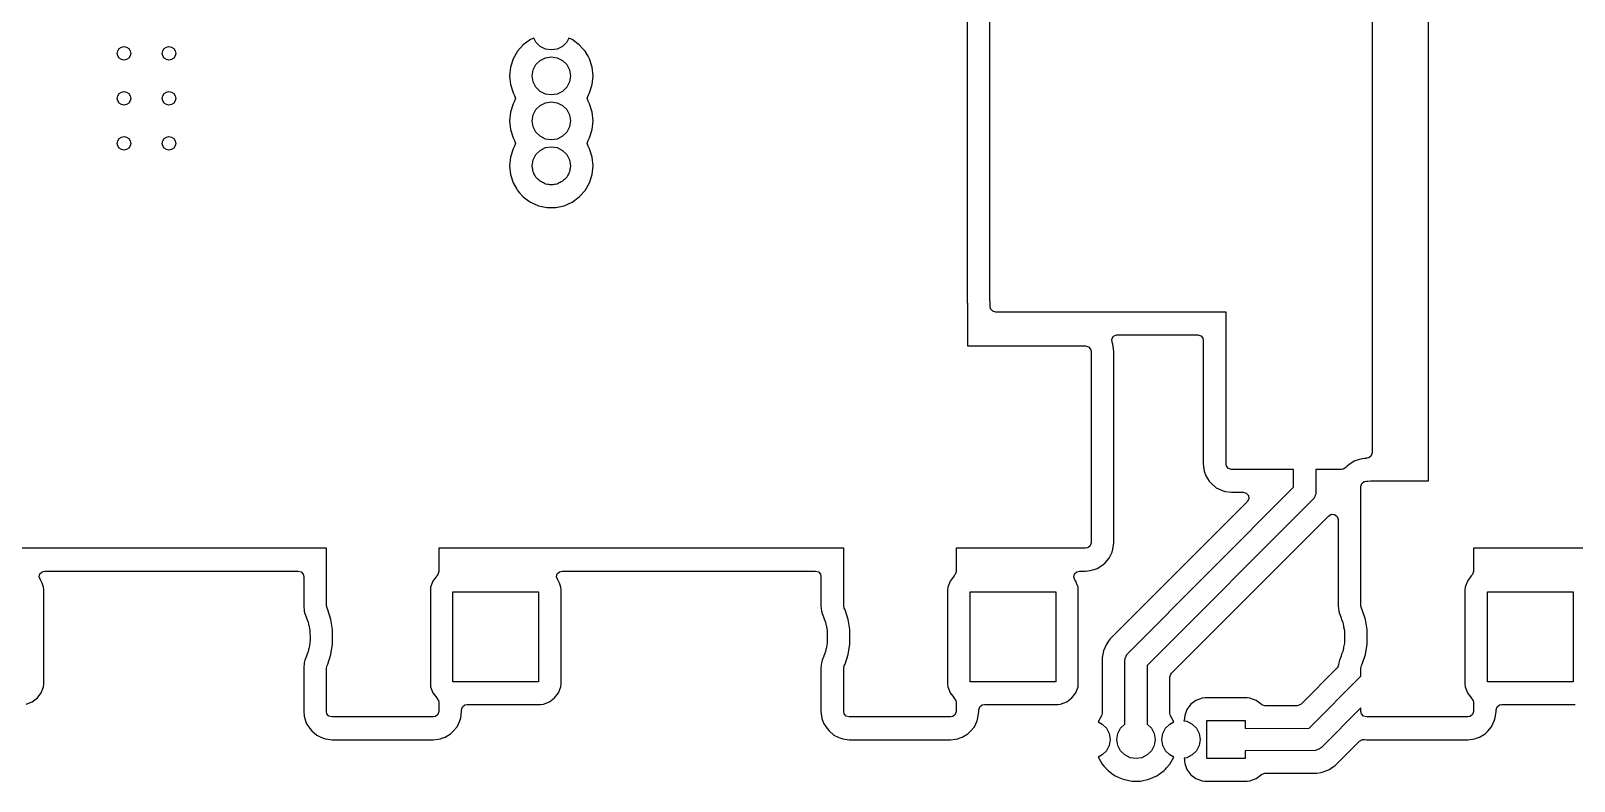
# Model space of a CAD drawing. Extents: x 195 to 321, y -209 to -140.
# Drawn here: x 243.43 to 277.74, y -190.18 to -173.5 of the extents above; entities that cross this region are included whole.
import ezdxf

# ---------------------------------------------------------------- set-up
doc = ezdxf.new("R2010")
doc.units = 0
doc.layers.add('BLACK', color=7, linetype='CONTINUOUS')

msp = doc.modelspace()

# ---------------------------------------------------------------- linework, layer by layer
at = {"layer": 'BLACK', "linetype": 'CONTINUOUS'}
for p, q in [((274.5, -176.5), (274.5, -164.374)), ((273.25, -164.874), (273.25, -182.876526)), ((264.249, -169.452135), (264.249, -179.54787)), ((264.7495, -179.5), (264.7495, -169.5)), ((254.247129, -173.953009), (254.149857, -174.121488)), ((254.377302, -173.808435), (254.247129, -173.953009)), ((254.377305, -173.808433), (254.377302, -173.808435)), ((254.534702, -173.694076), (254.377305, -173.808433)), ((254.610561, -173.660301), (254.534702, -173.694076)), ((254.656168, -173.749809), (254.610561, -173.660301)), ((254.750191, -173.843832), (254.656168, -173.749809)), ((254.868668, -173.904199), (254.750191, -173.843832)), ((255, -173.925), (254.868668, -173.904199)), ((255.131332, -173.904199), (255, -173.925)), ((255.249809, -173.843832), (255.131332, -173.904199)), ((255.343832, -173.749809), (255.249809, -173.843832)), ((255.389437, -173.660302), (255.343832, -173.749809)), ((255.465299, -173.694078), (255.389437, -173.660302)), ((255.622692, -173.808431), (255.465299, -173.694078)), ((255.622693, -173.808432), (255.622692, -173.808431)), ((255.622694, -173.808433), (255.622693, -173.808432)), ((255.622697, -173.808435), (255.622694, -173.808433)), ((255.701882, -173.896381), (255.622697, -173.808435)), ((255.75287, -173.953008), (255.701882, -173.896381)), ((255.816202, -174.062703), (255.75287, -173.953008)), ((254.149856, -174.121489), (254.089738, -174.306516)), ((254.149857, -174.121488), (254.149856, -174.121489)), ((254.595801, -174.368668), (254.656168, -174.250191)), ((254.656168, -174.250191), (254.750191, -174.156168)), ((254.750191, -174.156168), (254.868668, -174.095801)), ((254.868668, -174.095801), (255, -174.075)), ((255, -174.075), (255.131332, -174.095801)), ((255.131332, -174.095801), (255.249809, -174.156168)), ((255.249809, -174.156168), (255.343832, -174.250191)), ((255.343832, -174.250191), (255.404199, -174.368668)), ((255.850142, -174.121488), (255.816202, -174.062703)), ((255.850143, -174.121489), (255.850142, -174.121488)), ((255.850143, -174.121491), (255.850143, -174.121489)), ((255.850144, -174.121492), (255.850143, -174.121491)), ((255.910262, -174.306518), (255.850144, -174.121492)), ((254.089738, -174.306516), (254.069402, -174.5)), ((254.069402, -174.5), (254.089738, -174.693483)), ((254.575, -174.5), (254.595801, -174.368668)), ((254.595801, -174.631332), (254.575, -174.5)), ((254.656168, -174.749809), (254.595801, -174.631332)), ((255.404199, -174.631332), (255.343832, -174.749809)), ((255.404199, -174.368668), (255.425, -174.5)), ((255.425, -174.5), (255.404199, -174.631332)), ((255.930598, -174.5), (255.910262, -174.306518)), ((255.910262, -174.693482), (255.930598, -174.5)), ((254.089738, -174.693483), (254.149856, -174.87851)), ((254.149856, -174.87851), (254.149857, -174.878511)), ((254.149857, -174.878511), (254.184203, -174.938)), ((254.184203, -174.938), (254.200676, -175.0059)), ((254.750191, -174.843832), (254.656168, -174.749809)), ((254.868668, -174.904199), (254.750191, -174.843832)), ((255, -174.925), (254.868668, -174.904199)), ((255.131332, -174.904199), (255, -174.925)), ((255.249809, -174.843832), (255.131332, -174.904199)), ((255.343832, -174.749809), (255.249809, -174.843832)), ((255.799322, -174.994101), (255.815796, -174.938)), ((255.815796, -174.938), (255.850144, -174.878508)), ((255.850144, -174.878508), (255.910262, -174.693482)), ((254.089738, -175.306516), (254.069402, -175.5)), ((254.149856, -175.121489), (254.089738, -175.306516)), ((254.149857, -175.121488), (254.149856, -175.121489)), ((254.184203, -175.062), (254.149857, -175.121488)), ((254.200676, -175.0059), (254.184203, -175.062)), ((254.595801, -175.368668), (254.656168, -175.250191)), ((254.656168, -175.250191), (254.750191, -175.156168)), ((254.750191, -175.156168), (254.868668, -175.095801)), ((254.868668, -175.095801), (255, -175.075)), ((255, -175.075), (255.131332, -175.095801)), ((255.131332, -175.095801), (255.249809, -175.156168)), ((255.249809, -175.156168), (255.343832, -175.250191)), ((255.343832, -175.250191), (255.404199, -175.368668)), ((255.815795, -175.061999), (255.799322, -174.994101)), ((255.850144, -175.121492), (255.815795, -175.061999)), ((255.910262, -175.306518), (255.850144, -175.121492)), ((255.930598, -175.5), (255.910262, -175.306518)), ((254.069402, -175.5), (254.089738, -175.693483)), ((254.575, -175.5), (254.595801, -175.368668)), ((254.595801, -175.631332), (254.575, -175.5)), ((254.656168, -175.749809), (254.595801, -175.631332)), ((255.404199, -175.631332), (255.343832, -175.749809)), ((255.404199, -175.368668), (255.425, -175.5)), ((255.425, -175.5), (255.404199, -175.631332)), ((255.910262, -175.693482), (255.930598, -175.5)), ((254.089738, -175.693483), (254.149856, -175.87851)), ((254.149856, -175.87851), (254.149857, -175.878511)), ((254.149857, -175.878511), (254.184203, -175.938)), ((254.184203, -175.938), (254.200676, -176.0059)), ((254.200676, -176.0059), (254.184203, -176.062)), ((254.750191, -175.843832), (254.656168, -175.749809)), ((254.868668, -175.904199), (254.750191, -175.843832)), ((255, -175.925), (254.868668, -175.904199)), ((255.131332, -175.904199), (255, -175.925)), ((255.249809, -175.843832), (255.131332, -175.904199)), ((255.343832, -175.749809), (255.249809, -175.843832)), ((255.799322, -175.994101), (255.815796, -175.938)), ((255.815795, -176.061999), (255.799322, -175.994101)), ((255.815796, -175.938), (255.850144, -175.878508)), ((255.850144, -175.878508), (255.910262, -175.693482)), ((254.089738, -176.306516), (254.069402, -176.5)), ((254.149856, -176.121489), (254.089738, -176.306516)), ((254.149857, -176.121488), (254.149856, -176.121489)), ((254.184203, -176.062), (254.149857, -176.121488)), ((254.595801, -176.368668), (254.656168, -176.250191)), ((254.656168, -176.250191), (254.750191, -176.156168)), ((254.750191, -176.156168), (254.868668, -176.095801)), ((254.868668, -176.095801), (255, -176.075)), ((255, -176.075), (255.131332, -176.095801)), ((255.131332, -176.095801), (255.249809, -176.156168)), ((255.249809, -176.156168), (255.343832, -176.250191)), ((255.343832, -176.250191), (255.404199, -176.368668)), ((255.850144, -176.121492), (255.815795, -176.061999)), ((255.910262, -176.306518), (255.850144, -176.121492)), ((255.930598, -176.5), (255.910262, -176.306518)), ((254.069402, -176.5), (254.089738, -176.693483)), ((254.089738, -176.693483), (254.149856, -176.87851)), ((254.575, -176.5), (254.595801, -176.368668)), ((254.582984, -176.550414), (254.575, -176.5)), ((254.585553, -176.574847), (254.582984, -176.550414)), ((254.59066, -176.598877), (254.585553, -176.574847)), ((254.595801, -176.631332), (254.59066, -176.598877)), ((254.610717, -176.660606), (254.595801, -176.631332)), ((254.620715, -176.683061), (254.610717, -176.660606)), ((254.633, -176.70434), (254.620715, -176.683061)), ((255.379283, -176.683061), (255.367014, -176.704311)), ((255.389263, -176.660644), (255.379283, -176.683061)), ((255.404199, -176.631332), (255.389263, -176.660644)), ((255.404199, -176.368668), (255.425, -176.5)), ((255.409346, -176.598829), (255.404199, -176.631332)), ((255.414446, -176.574842), (255.409346, -176.598829)), ((255.41701, -176.550444), (255.414446, -176.574842)), ((255.425, -176.5), (255.41701, -176.550444)), ((255.850144, -176.878508), (255.910262, -176.693482)), ((255.910262, -176.693482), (255.930598, -176.5)), ((274.5, -183.5), (274.5, -176.5)), ((254.149856, -176.87851), (254.149857, -176.878511)), ((254.149857, -176.878511), (254.230159, -177.017597)), ((254.230159, -177.017597), (254.24713, -177.046992)), ((254.656168, -176.749809), (254.633, -176.70434)), ((254.692257, -176.785898), (254.656168, -176.749809)), ((254.708699, -176.804159), (254.692257, -176.785898)), ((254.726961, -176.820602), (254.708699, -176.804159)), ((254.750191, -176.843832), (254.726961, -176.820602)), ((254.779474, -176.858752), (254.750191, -176.843832)), ((254.800748, -176.871035), (254.779474, -176.858752)), ((254.82319, -176.881027), (254.800748, -176.871035)), ((254.868668, -176.904199), (254.82319, -176.881027)), ((254.919104, -176.912187), (254.868668, -176.904199)), ((254.931292, -176.914778), (254.919104, -176.912187)), ((254.94311, -176.91729), (254.931292, -176.914778)), ((254.967524, -176.919856), (254.94311, -176.91729)), ((255, -176.925), (254.967524, -176.919856)), ((255.032477, -176.919855), (255, -176.925)), ((255.056887, -176.91729), (255.032477, -176.919855)), ((255.080871, -176.912191), (255.056887, -176.91729)), ((255.131332, -176.904199), (255.080871, -176.912191)), ((255.176836, -176.881013), (255.131332, -176.904199)), ((255.199247, -176.871036), (255.176836, -176.881013)), ((255.220502, -176.858764), (255.199247, -176.871036)), ((255.249809, -176.843832), (255.220502, -176.858764)), ((255.273066, -176.820574), (255.249809, -176.843832)), ((255.291306, -176.804151), (255.273066, -176.820574)), ((255.307723, -176.785917), (255.291306, -176.804151)), ((255.343832, -176.749809), (255.307723, -176.785917)), ((255.367014, -176.704311), (255.343832, -176.749809)), ((255.75287, -177.046992), (255.850144, -176.878508)), ((254.24713, -177.046992), (254.292476, -177.097354)), ((254.292476, -177.097354), (254.377302, -177.191564)), ((254.377302, -177.191564), (254.377305, -177.191566)), ((254.377305, -177.191566), (254.377308, -177.191569)), ((254.377308, -177.191569), (254.495352, -177.277333)), ((254.495352, -177.277333), (254.534702, -177.305923)), ((254.534702, -177.305923), (254.602926, -177.336297)), ((254.602926, -177.336297), (254.712429, -177.385051)), ((254.712429, -177.385051), (254.902726, -177.4255)), ((255.097274, -177.4255), (255.287571, -177.385051)), ((255.287571, -177.385051), (255.465299, -177.305922)), ((255.465299, -177.305922), (255.622692, -177.191569)), ((255.622692, -177.191569), (255.75287, -177.046992)), ((254.902726, -177.4255), (255.097274, -177.4255)), ((264.249, -179.54787), (264.249002, -179.54789)), ((264.249002, -179.54789), (264.249289, -179.550559)), ((264.249289, -179.550559), (264.25, -179.563814)), ((264.25, -179.563814), (264.25, -180.5)), ((264.7545, -179.5), (264.7495, -179.5)), ((264.7545, -179.528306), (264.7545, -179.5)), ((264.754678, -179.534948), (264.7545, -179.528306)), ((264.754775, -179.536756), (264.754678, -179.534948)), ((264.7555, -179.563796), (264.754775, -179.536756)), ((264.7555, -179.626), (264.7555, -179.563796)), ((264.766706, -179.677511), (264.7555, -179.626)), ((264.812461, -179.730315), (264.766706, -179.677511)), ((264.8795, -179.75), (264.812461, -179.730315)), ((270, -179.75), (264.8795, -179.75)), ((270, -183.126), (270, -179.75)), ((267.464813, -180.348834), (267.500465, -180.288745)), ((267.467305, -180.418658), (267.464813, -180.348834)), ((267.482741, -180.465033), (267.467305, -180.418658)), ((267.493947, -180.516544), (267.482741, -180.465033)), ((267.500465, -180.288745), (267.562945, -180.25747)), ((267.562945, -180.25747), (267.584961, -180.2555)), ((267.584961, -180.2555), (269.3705, -180.2555)), ((269.3705, -180.2555), (269.437539, -180.275185)), ((269.437539, -180.275185), (269.483294, -180.327989)), ((269.483294, -180.327989), (269.4945, -180.3795)), ((269.4945, -180.3795), (269.4945, -183.126)), ((264.25, -180.5), (266.876, -180.5)), ((266.876, -180.5), (266.943039, -180.519685)), ((266.943039, -180.519685), (266.988794, -180.572489)), ((266.988794, -180.572489), (267, -180.624)), ((267, -180.624), (267, -184.876)), ((267.5055, -180.624), (267.493947, -180.516544)), ((267.5055, -184.876), (267.5055, -180.624)), ((269.4945, -183.126), (269.494501, -183.126009)), ((269.494501, -183.126009), (269.506052, -183.23345)), ((270.011206, -183.177511), (270, -183.126)), ((270.056961, -183.230315), (270.011206, -183.177511)), ((272.666232, -183.207204), (272.607453, -183.244978)), ((272.688658, -183.181322), (272.666232, -183.207204)), ((272.741451, -183.135578), (272.688658, -183.181322)), ((272.741462, -183.13557), (272.741451, -183.135578)), ((272.862497, -183.057784), (272.741462, -183.13557)), ((272.862498, -183.057784), (272.862497, -183.057784)), ((272.965023, -183.02366), (272.862498, -183.057784)), ((273.016537, -183.012453), (272.965023, -183.02366)), ((273.016544, -183.012452), (273.016537, -183.012453)), ((273.07748, -183.0059), (273.016544, -183.012452)), ((273.1084, -183.0059), (273.07748, -183.0059)), ((273.123991, -183.000899), (273.1084, -183.002575)), ((273.1084, -183.002575), (273.1084, -183.0059)), ((273.127324, -183.000721), (273.123991, -183.000899)), ((273.135807, -183.000186), (273.127319, -183.000642)), ((273.127319, -183.000642), (273.127324, -183.000721)), ((273.138179, -182.999931), (273.135807, -183.000186)), ((273.139279, -182.999813), (273.138179, -182.999931)), ((273.177511, -182.98932), (273.139279, -182.999813)), ((273.230315, -182.943565), (273.177511, -182.98932)), ((273.25, -182.876526), (273.230315, -182.943565)), ((269.506052, -183.23345), (269.506054, -183.233462)), ((269.506054, -183.233462), (269.51726, -183.284972)), ((269.51726, -183.284972), (269.551383, -183.387497)), ((269.551383, -183.387497), (269.551386, -183.387503)), ((269.551386, -183.387503), (269.629171, -183.508537)), ((269.629171, -183.508537), (269.629179, -183.508548)), ((269.629179, -183.508548), (269.674923, -183.56134)), ((269.674923, -183.56134), (269.674926, -183.561343)), ((269.674926, -183.561343), (269.67493, -183.561347)), ((269.67493, -183.561347), (269.783664, -183.655567)), ((270.124, -183.25), (270.056961, -183.230315)), ((271.50387, -183.25), (270.124, -183.25)), ((271.5, -183.5), (271.504171, -183.457643)), ((271.502319, -183.644253), (271.5, -183.5)), ((271.504171, -183.457643), (271.50387, -183.25)), ((271.9995, -183.4995), (271.996467, -183.53029)), ((271.996467, -183.53029), (272, -183.75)), ((272.57252, -183.25), (271.999137, -183.25)), ((271.999137, -183.25), (271.9995, -183.4995)), ((272.607453, -183.244978), (272.57252, -183.25)), ((273.019685, -183.56336), (273.072489, -183.517605)), ((273.072489, -183.517605), (273.123999, -183.506399)), ((273.123999, -183.506399), (273.156272, -183.506399)), ((273.156272, -183.506399), (273.209195, -183.500709)), ((273.209195, -183.500709), (273.222447, -183.5)), ((273.222447, -183.5), (274.5, -183.5)), ((267.792689, -187.36055), (271.502319, -183.644253)), ((271.957868, -183.888892), (268.245614, -187.607816)), ((269.783664, -183.655567), (269.783667, -183.655568)), ((269.783667, -183.655568), (269.783668, -183.655569)), ((269.783668, -183.655569), (269.882046, -183.700498)), ((269.882046, -183.700498), (269.914541, -183.715338)), ((269.914541, -183.715338), (269.98158, -183.735023)), ((269.98158, -183.735023), (269.981584, -183.735024)), ((269.981584, -183.735024), (270.124, -183.7555)), ((270.124, -183.7555), (270.38377, -183.7555)), ((270.38377, -183.7555), (270.450809, -183.775185)), ((270.450809, -183.775185), (270.496564, -183.827989)), ((270.506508, -183.897147), (270.477483, -183.960703)), ((270.496564, -183.827989), (270.506508, -183.897147)), ((271.984303, -183.82507), (271.957868, -183.888892)), ((271.995196, -183.798773), (271.984303, -183.82507)), ((272, -183.75), (271.995196, -183.798773)), ((273, -183.630399), (273.019685, -183.56336)), ((273, -186.276489), (273, -183.630399)), ((270.471451, -183.967181), (267.417047, -187.021584)), ((270.477483, -183.960703), (270.471451, -183.967181)), ((272.282819, -184.278549), (272.344142, -184.245064)), ((272.344142, -184.245064), (272.413834, -184.250048)), ((268.786819, -187.774549), (272.282819, -184.278549)), ((272.413834, -184.250048), (272.469767, -184.29192)), ((272.469767, -184.29192), (272.494184, -184.357384)), ((272.494184, -184.357384), (272.4945, -184.36623)), ((272.4945, -184.36623), (272.4945, -186.276495)), ((267, -184.876), (266.980315, -184.943039)), ((267.485024, -185.018416), (267.5055, -184.876)), ((250, -185), (241, -185)), ((250, -186.276489), (250, -185)), ((261.5, -185), (252.5, -185)), ((252.5, -185), (252.5, -185.515352)), ((261.5, -186.276489), (261.5, -185)), ((266.876, -185), (264, -185)), ((264, -185), (264, -185.515352)), ((266.927511, -184.988794), (266.876, -185)), ((266.980315, -184.943039), (266.927511, -184.988794)), ((267.311347, -185.32507), (267.405567, -185.216336)), ((267.405567, -185.216336), (267.465338, -185.085459)), ((267.465338, -185.085459), (267.485023, -185.01842)), ((267.485023, -185.01842), (267.485024, -185.018416)), ((284.5, -185), (275.5, -185)), ((275.5, -185), (275.5, -185.515352)), ((243.617269, -185.638346), (243.632121, -185.570073)), ((243.632121, -185.570073), (243.681526, -185.520668)), ((243.681526, -185.520668), (243.740953, -185.5055)), ((243.740953, -185.5055), (249.3705, -185.5055)), ((249.3705, -185.5055), (249.437539, -185.525185)), ((249.437539, -185.525185), (249.483294, -185.577989)), ((249.483294, -185.577989), (249.4945, -185.6295)), ((252.453201, -185.612457), (252.366956, -185.727664)), ((252.459478, -185.60618), (252.453201, -185.612457)), ((252.480315, -185.582391), (252.4588, -185.605502)), ((252.4588, -185.605502), (252.459478, -185.60618)), ((252.5, -185.515352), (252.480315, -185.582391)), ((255.117269, -185.638346), (255.132121, -185.570073)), ((255.132121, -185.570073), (255.181526, -185.520668)), ((255.181526, -185.520668), (255.240953, -185.5055)), ((255.240953, -185.5055), (260.8705, -185.5055)), ((260.8705, -185.5055), (260.937539, -185.525185)), ((260.937539, -185.525185), (260.983294, -185.577989)), ((260.983294, -185.577989), (260.9945, -185.6295)), ((263.953201, -185.612457), (263.866956, -185.727664)), ((263.959478, -185.60618), (263.953201, -185.612457)), ((263.980315, -185.582391), (263.9588, -185.605502)), ((263.9588, -185.605502), (263.959478, -185.60618)), ((264, -185.515352), (263.980315, -185.582391)), ((266.617269, -185.638346), (266.632121, -185.570073)), ((266.632121, -185.570073), (266.681526, -185.520668)), ((266.681526, -185.520668), (266.740953, -185.5055)), ((266.740953, -185.5055), (266.87599, -185.5055)), ((266.87599, -185.5055), (266.876, -185.5055)), ((266.876, -185.5055), (266.983456, -185.493947)), ((266.983456, -185.493947), (267.034967, -185.482741)), ((267.034967, -185.482741), (267.069197, -185.471347)), ((267.069197, -185.471347), (267.137497, -185.448616)), ((267.137497, -185.448616), (267.137501, -185.448613)), ((267.137501, -185.448613), (267.137504, -185.448613)), ((267.137504, -185.448613), (267.258543, -185.370825)), ((267.258543, -185.370825), (267.311347, -185.32507)), ((275.453201, -185.612457), (275.366956, -185.727664)), ((275.459478, -185.60618), (275.453201, -185.612457)), ((275.480315, -185.582391), (275.4588, -185.605502)), ((275.4588, -185.605502), (275.459478, -185.60618)), ((275.5, -185.515352), (275.480315, -185.582391)), ((243.641686, -185.703811), (243.617269, -185.638346)), ((243.659545, -185.727668), (243.641686, -185.703811)), ((243.659547, -185.727671), (243.659545, -185.727668)), ((243.678194, -185.777668), (243.659547, -185.727671)), ((243.709841, -185.862517), (243.678194, -185.777668)), ((243.716249, -185.922128), (243.709841, -185.862517)), ((243.71625, -188.017873), (243.716249, -185.922128)), ((249.4945, -185.6295), (249.4945, -186.276495)), ((252.310251, -185.922116), (252.31025, -185.922135)), ((252.31025, -185.922135), (252.31025, -188.01787)), ((252.316658, -185.862517), (252.310251, -185.922116)), ((252.366952, -185.727671), (252.316658, -185.862517)), ((252.366956, -185.727664), (252.366952, -185.727671)), ((255.141686, -185.703811), (255.117269, -185.638346)), ((255.159545, -185.727668), (255.141686, -185.703811)), ((255.159547, -185.727671), (255.159545, -185.727668)), ((255.178194, -185.777668), (255.159547, -185.727671)), ((255.209841, -185.862517), (255.178194, -185.777668)), ((255.216249, -185.922128), (255.209841, -185.862517)), ((255.21625, -188.017873), (255.216249, -185.922128)), ((260.9945, -185.6295), (260.9945, -186.276495)), ((263.810251, -185.922116), (263.81025, -185.922135)), ((263.81025, -185.922135), (263.81025, -188.01787)), ((263.816658, -185.862517), (263.810251, -185.922116)), ((263.866952, -185.727671), (263.816658, -185.862517)), ((263.866956, -185.727664), (263.866952, -185.727671)), ((266.641686, -185.703811), (266.617269, -185.638346)), ((266.659545, -185.727668), (266.641686, -185.703811)), ((266.659547, -185.727671), (266.659545, -185.727668)), ((266.678194, -185.777668), (266.659547, -185.727671)), ((266.709841, -185.862517), (266.678194, -185.777668)), ((266.716249, -185.922128), (266.709841, -185.862517)), ((266.71625, -188.017873), (266.716249, -185.922128)), ((275.310251, -185.922116), (275.31025, -185.922135)), ((275.31025, -185.922135), (275.31025, -188.01787)), ((275.316658, -185.862517), (275.310251, -185.922116)), ((275.366952, -185.727671), (275.316658, -185.862517)), ((275.366956, -185.727664), (275.366952, -185.727671)), ((249.4945, -186.276495), (249.508466, -186.394493)), ((250.013515, -186.332783), (250, -186.276489)), ((252.81075, -187.97), (252.81075, -185.97)), ((252.81075, -185.97), (254.71575, -185.97)), ((254.71575, -185.97), (254.71575, -187.97)), ((260.9945, -186.276495), (261.008466, -186.394493)), ((261.513515, -186.332783), (261.5, -186.276489)), ((264.31075, -187.97), (264.31075, -185.97)), ((264.31075, -185.97), (266.21575, -185.97)), ((266.21575, -185.97), (266.21575, -187.97)), ((272.4945, -186.276495), (272.508466, -186.394493)), ((273.013515, -186.332783), (273, -186.276489)), ((275.81075, -187.97), (275.81075, -185.97)), ((275.81075, -185.97), (277.71575, -185.97)), ((277.71575, -185.97), (277.71575, -187.97)), ((249.508466, -186.394493), (249.521982, -186.450791)), ((249.521982, -186.450791), (249.556869, -186.545359)), ((249.556869, -186.545359), (249.558464, -186.549958)), ((249.558464, -186.549958), (249.571241, -186.589284)), ((249.571241, -186.589284), (249.594736, -186.646004)), ((249.594736, -186.646004), (249.602731, -186.6862)), ((250.029798, -186.364741), (250.013515, -186.332783)), ((250.029798, -186.364742), (250.029798, -186.364741)), ((250.100471, -186.58225), (250.029798, -186.364742)), ((250.100471, -186.582251), (250.100471, -186.58225)), ((250.100472, -186.582255), (250.100471, -186.582251)), ((250.13625, -186.808146), (250.100472, -186.582255)), ((261.008466, -186.394493), (261.021982, -186.450791)), ((261.021982, -186.450791), (261.056869, -186.545359)), ((261.056869, -186.545359), (261.058464, -186.549958)), ((261.058464, -186.549958), (261.071241, -186.589284)), ((261.071241, -186.589284), (261.094736, -186.646004)), ((261.094736, -186.646004), (261.102731, -186.6862)), ((261.529798, -186.364741), (261.513515, -186.332783)), ((261.529798, -186.364742), (261.529798, -186.364741)), ((261.600471, -186.58225), (261.529798, -186.364742)), ((261.600471, -186.582251), (261.600471, -186.58225)), ((261.600472, -186.582255), (261.600471, -186.582251)), ((261.63625, -186.808146), (261.600472, -186.582255)), ((272.508466, -186.394493), (272.521982, -186.450791)), ((272.521982, -186.450791), (272.556869, -186.545359)), ((272.556869, -186.545359), (272.558464, -186.549958)), ((272.558464, -186.549958), (272.571241, -186.589284)), ((272.571241, -186.589284), (272.594736, -186.646004)), ((272.594736, -186.646004), (272.602731, -186.6862)), ((273.029798, -186.364741), (273.013515, -186.332783)), ((273.029798, -186.364742), (273.029798, -186.364741)), ((273.100471, -186.58225), (273.029798, -186.364742)), ((273.100471, -186.582251), (273.100471, -186.58225)), ((273.100472, -186.582255), (273.100471, -186.582251)), ((273.13625, -186.808146), (273.100472, -186.582255)), ((249.602731, -186.6862), (249.604402, -186.691342)), ((249.604402, -186.691342), (249.608944, -186.710261)), ((249.608944, -186.710261), (249.614522, -186.74548)), ((249.614522, -186.74548), (249.631163, -186.829139)), ((249.631163, -186.829139), (249.63575, -187.0175)), ((250.13625, -187.131854), (250.13625, -186.808146)), ((261.102731, -186.6862), (261.104402, -186.691342)), ((261.104402, -186.691342), (261.108944, -186.710261)), ((261.108944, -186.710261), (261.114522, -186.74548)), ((261.114522, -186.74548), (261.131163, -186.829139)), ((261.131163, -186.829139), (261.13575, -187.0175)), ((261.63625, -187.131854), (261.63625, -186.808146)), ((272.602731, -186.6862), (272.604402, -186.691342)), ((272.604402, -186.691342), (272.608944, -186.710261)), ((272.608944, -186.710261), (272.614522, -186.74548)), ((272.614522, -186.74548), (272.631163, -186.829139)), ((272.631163, -186.829139), (272.63575, -187.0175)), ((273.13625, -187.131854), (273.13625, -186.808146)), ((249.594736, -187.293996), (249.571239, -187.350722)), ((249.602732, -187.253792), (249.594736, -187.293996)), ((249.604403, -187.248652), (249.602732, -187.253792)), ((249.608945, -187.229734), (249.604403, -187.248652)), ((249.614523, -187.194516), (249.608945, -187.229734)), ((249.631163, -187.110861), (249.614523, -187.194516)), ((249.63575, -187.0175), (249.631163, -187.110861)), ((250.100472, -187.357745), (250.13625, -187.131854)), ((261.094736, -187.293996), (261.071239, -187.350722)), ((261.102732, -187.253792), (261.094736, -187.293996)), ((261.104403, -187.248652), (261.102732, -187.253792)), ((261.108945, -187.229734), (261.104403, -187.248652)), ((261.114523, -187.194516), (261.108945, -187.229734)), ((261.131163, -187.110861), (261.114523, -187.194516)), ((261.13575, -187.0175), (261.131163, -187.110861)), ((261.600472, -187.357745), (261.63625, -187.131854)), ((267.27834, -187.281092), (267.2495, -187.426079)), ((267.278343, -187.281082), (267.27834, -187.281092)), ((267.334912, -187.144511), (267.278343, -187.281082)), ((267.334916, -187.144504), (267.334912, -187.144511)), ((267.36351, -187.101712), (267.334916, -187.144504)), ((267.368718, -187.093917), (267.36351, -187.101712)), ((267.368719, -187.093915), (267.368718, -187.093917)), ((267.417043, -187.021589), (267.368719, -187.093915)), ((267.417047, -187.021584), (267.417043, -187.021589)), ((272.594736, -187.293996), (272.571239, -187.350722)), ((272.602732, -187.253792), (272.594736, -187.293996)), ((272.604403, -187.248652), (272.602732, -187.253792)), ((272.608945, -187.229734), (272.604403, -187.248652)), ((272.614523, -187.194516), (272.608945, -187.229734)), ((272.631163, -187.110861), (272.614523, -187.194516)), ((272.63575, -187.0175), (272.631163, -187.110861)), ((273.100472, -187.357745), (273.13625, -187.131854)), ((249.508466, -187.545503), (249.4945, -187.663507)), ((249.4945, -187.663507), (249.4945, -188.626)), ((249.508467, -187.545497), (249.508466, -187.545503)), ((249.52198, -187.48921), (249.508467, -187.545497)), ((249.521983, -187.489199), (249.52198, -187.48921)), ((249.556864, -187.394655), (249.521983, -187.489199)), ((249.55846, -187.390053), (249.556864, -187.394655)), ((249.571239, -187.350722), (249.55846, -187.390053)), ((250, -187.663507), (250.013514, -187.607216)), ((250, -188.626), (250, -187.663507)), ((250.013514, -187.607216), (250.029798, -187.575258)), ((250.029798, -187.575258), (250.100472, -187.357745)), ((261.008466, -187.545503), (260.9945, -187.663507)), ((260.9945, -187.663507), (260.9945, -188.626)), ((261.008467, -187.545497), (261.008466, -187.545503)), ((261.02198, -187.48921), (261.008467, -187.545497)), ((261.021983, -187.489199), (261.02198, -187.48921)), ((261.056864, -187.394655), (261.021983, -187.489199)), ((261.05846, -187.390053), (261.056864, -187.394655)), ((261.071239, -187.350722), (261.05846, -187.390053)), ((261.5, -187.663507), (261.513514, -187.607216)), ((261.5, -188.626), (261.5, -187.663507)), ((261.513514, -187.607216), (261.529798, -187.575258)), ((261.529798, -187.575258), (261.600472, -187.357745)), ((267.2495, -187.426079), (267.2495, -188.665677)), ((267.75, -187.5), (267.754804, -187.451227)), ((267.75375, -188.904354), (267.75, -187.5)), ((267.754804, -187.451227), (267.792133, -187.361107)), ((267.792133, -187.361107), (267.792689, -187.36055)), ((268.245614, -187.607816), (268.24908, -188.905796)), ((272.467601, -187.664279), (271.668701, -188.463181)), ((272.475632, -187.655434), (272.467601, -187.664279)), ((272.50306, -187.591173), (272.475632, -187.655434)), ((272.508464, -187.545509), (272.50306, -187.591173)), ((272.508466, -187.545501), (272.508464, -187.545509)), ((272.52198, -187.48921), (272.508466, -187.545501)), ((272.521983, -187.489199), (272.52198, -187.48921)), ((272.556864, -187.394655), (272.521983, -187.489199)), ((272.55846, -187.390053), (272.556864, -187.394655)), ((272.571239, -187.350722), (272.55846, -187.390053)), ((273, -187.663507), (273.013514, -187.607216)), ((273, -187.842772), (273, -187.663507)), ((273.013514, -187.607216), (273.029798, -187.575258)), ((273.029798, -187.575258), (273.100472, -187.357745)), ((243.709841, -188.077483), (243.71625, -188.017873)), ((252.31025, -188.01787), (252.310251, -188.017876)), ((252.310251, -188.017876), (252.316658, -188.077483)), ((254.71575, -187.97), (252.81075, -187.97)), ((255.209841, -188.077483), (255.21625, -188.017873)), ((263.81025, -188.01787), (263.810251, -188.017876)), ((263.810251, -188.017876), (263.816658, -188.077483)), ((266.21575, -187.97), (264.31075, -187.97)), ((266.709841, -188.077483), (266.71625, -188.017873)), ((268.7505, -187.86223), (268.770185, -187.795191)), ((268.7505, -188.665677), (268.7505, -187.86223)), ((268.770185, -187.795191), (268.786819, -187.774549)), ((271.845931, -189.000234), (273, -187.842772)), ((275.31025, -188.01787), (275.310251, -188.017876)), ((275.310251, -188.017876), (275.316658, -188.077483)), ((277.71575, -187.97), (275.81075, -187.97)), ((243.458081, -188.413796), (243.573296, -188.327546)), ((243.573296, -188.327546), (243.659546, -188.212331)), ((243.659546, -188.212331), (243.709841, -188.077483)), ((252.316658, -188.077483), (252.366952, -188.212328)), ((252.366952, -188.212328), (252.366953, -188.212329)), ((252.366953, -188.212329), (252.366954, -188.212331)), ((252.366954, -188.212331), (252.453204, -188.327546)), ((252.453204, -188.327546), (252.453207, -188.327548)), ((252.453207, -188.327548), (252.459472, -188.333813)), ((252.459472, -188.333813), (252.457842, -188.335442)), ((252.457842, -188.335442), (252.492178, -188.381302)), ((254.958081, -188.413796), (255.073296, -188.327546)), ((255.073296, -188.327546), (255.159546, -188.212331)), ((255.159546, -188.212331), (255.209841, -188.077483)), ((263.816658, -188.077483), (263.866952, -188.212328)), ((263.866952, -188.212328), (263.866953, -188.212329)), ((263.866953, -188.212329), (263.866954, -188.212331)), ((263.866954, -188.212331), (263.953204, -188.327546)), ((263.953204, -188.327546), (263.953207, -188.327548)), ((263.953207, -188.327548), (263.959472, -188.333813)), ((263.959472, -188.333813), (263.957842, -188.335442)), ((263.957842, -188.335442), (263.992178, -188.381302)), ((266.458081, -188.413796), (266.573296, -188.327546)), ((266.573296, -188.327546), (266.659546, -188.212331)), ((266.659546, -188.212331), (266.709841, -188.077483)), ((269.467516, -188.330908), (269.332671, -188.381202)), ((269.527123, -188.324501), (269.467516, -188.330908)), ((269.527129, -188.3245), (269.527123, -188.324501)), ((270.472864, -188.3245), (269.527129, -188.3245)), ((270.472873, -188.3245), (270.472864, -188.3245)), ((270.472881, -188.3245), (270.472873, -188.3245)), ((270.472883, -188.324501), (270.472881, -188.3245)), ((270.532483, -188.330908), (270.472883, -188.324501)), ((270.667328, -188.381202), (270.532482, -188.330908)), ((270.532482, -188.330908), (270.532483, -188.330908)), ((275.316658, -188.077483), (275.366952, -188.212328)), ((275.366952, -188.212328), (275.366953, -188.212329)), ((275.366953, -188.212329), (275.366954, -188.212331)), ((275.366954, -188.212331), (275.453204, -188.327546)), ((275.453204, -188.327546), (275.453207, -188.327548)), ((275.453207, -188.327548), (275.459472, -188.333813)), ((275.459472, -188.333813), (275.457842, -188.335442)), ((275.457842, -188.335442), (275.492178, -188.381302)), ((243.323233, -188.464091), (243.458081, -188.413796)), ((249.4945, -188.626), (249.494501, -188.626009)), ((249.494501, -188.626009), (249.506052, -188.73345)), ((250.011206, -188.677511), (250, -188.626)), ((250.056961, -188.730315), (250.011206, -188.677511)), ((252.480315, -188.693039), (252.427511, -188.738794)), ((252.5, -188.626), (252.480315, -188.693039)), ((252.492178, -188.381302), (252.5, -188.424646)), ((252.5, -188.424646), (252.5, -188.626)), ((252.985024, -188.768416), (253.0055, -188.626)), ((253.0055, -188.594499), (253.025185, -188.52746)), ((253.0055, -188.626), (253.0055, -188.594499)), ((253.025185, -188.52746), (253.077989, -188.481705)), ((253.077989, -188.481705), (253.1295, -188.470499)), ((253.1295, -188.470499), (254.763621, -188.470499)), ((254.763621, -188.470499), (254.763622, -188.470499)), ((254.763622, -188.470499), (254.823233, -188.464091)), ((254.823233, -188.464091), (254.958081, -188.413796)), ((260.9945, -188.626), (260.994501, -188.626009)), ((260.994501, -188.626009), (261.006052, -188.73345)), ((261.511206, -188.677511), (261.5, -188.626)), ((261.556961, -188.730315), (261.511206, -188.677511)), ((263.980315, -188.693039), (263.927511, -188.738794)), ((264, -188.626), (263.980315, -188.693039)), ((263.992178, -188.381302), (264, -188.424646)), ((264, -188.424646), (264, -188.626)), ((264.485024, -188.768416), (264.5055, -188.626)), ((264.5055, -188.594499), (264.525185, -188.52746)), ((264.5055, -188.626), (264.5055, -188.594499)), ((264.525185, -188.52746), (264.577989, -188.481705)), ((264.577989, -188.481705), (264.6295, -188.470499)), ((264.6295, -188.470499), (266.263621, -188.470499)), ((266.263621, -188.470499), (266.263622, -188.470499)), ((266.263622, -188.470499), (266.323233, -188.464091)), ((266.323233, -188.464091), (266.458081, -188.413796)), ((267.2495, -188.665677), (267.232887, -188.727677)), ((268.767113, -188.727677), (268.7505, -188.665677)), ((269.131202, -188.582671), (269.080908, -188.717517)), ((269.131206, -188.582664), (269.131202, -188.582671)), ((269.217452, -188.467455), (269.131206, -188.582664)), ((269.217455, -188.467452), (269.217452, -188.467455)), ((269.332664, -188.381206), (269.217455, -188.467452)), ((269.332671, -188.381202), (269.332664, -188.381206)), ((270.667335, -188.381206), (270.667328, -188.381202)), ((270.789645, -188.472768), (270.667335, -188.381206)), ((270.789842, -188.472504), (270.789645, -188.472768)), ((270.798915, -188.479815), (270.789842, -188.472504)), ((270.865954, -188.4995), (270.798915, -188.479815)), ((271.58102, -188.4995), (270.865954, -188.4995)), ((271.607378, -188.496666), (271.58102, -188.4995)), ((271.668701, -188.463181), (271.607378, -188.496666)), ((273, -188.544217), (272.120027, -189.426777)), ((273, -188.626), (273, -188.544217)), ((273.011206, -188.677511), (273, -188.626)), ((273.056961, -188.730315), (273.011206, -188.677511)), ((275.480315, -188.693039), (275.427511, -188.738794)), ((275.5, -188.626), (275.480315, -188.693039)), ((275.492178, -188.381302), (275.5, -188.424646)), ((275.5, -188.424646), (275.5, -188.626)), ((275.985024, -188.768416), (276.0055, -188.626)), ((276.0055, -188.594499), (276.025185, -188.52746)), ((276.0055, -188.626), (276.0055, -188.594499)), ((276.025185, -188.52746), (276.077989, -188.481705)), ((276.077989, -188.481705), (276.1295, -188.470499)), ((276.1295, -188.470499), (277.763621, -188.470499)), ((249.506052, -188.73345), (249.506054, -188.733462)), ((249.506054, -188.733462), (249.51726, -188.784972)), ((249.51726, -188.784972), (249.551383, -188.887497)), ((249.551383, -188.887497), (249.551386, -188.887503)), ((249.551386, -188.887503), (249.629171, -189.008537)), ((249.629171, -189.008537), (249.629179, -189.008548)), ((249.629179, -189.008548), (249.674923, -189.06134)), ((250.124, -188.75), (250.056961, -188.730315)), ((252.376, -188.75), (250.124, -188.75)), ((252.427511, -188.738794), (252.376, -188.75)), ((252.811347, -189.07507), (252.905567, -188.966336)), ((252.905567, -188.966336), (252.965338, -188.835459)), ((252.965338, -188.835459), (252.985023, -188.76842)), ((252.985023, -188.76842), (252.985024, -188.768416)), ((261.006052, -188.73345), (261.006054, -188.733462)), ((261.006054, -188.733462), (261.01726, -188.784972)), ((261.01726, -188.784972), (261.051383, -188.887497)), ((261.051383, -188.887497), (261.051386, -188.887503)), ((261.051386, -188.887503), (261.129171, -189.008537)), ((261.129171, -189.008537), (261.129179, -189.008548)), ((261.129179, -189.008548), (261.174923, -189.06134)), ((261.624, -188.75), (261.556961, -188.730315)), ((263.876, -188.75), (261.624, -188.75)), ((263.927511, -188.738794), (263.876, -188.75)), ((264.311347, -189.07507), (264.405567, -188.966336)), ((264.405567, -188.966336), (264.465338, -188.835459)), ((264.465338, -188.835459), (264.485023, -188.76842)), ((264.485023, -188.76842), (264.485024, -188.768416)), ((267.232887, -188.727677), (267.157105, -188.858933)), ((267.157105, -188.858933), (267.249809, -188.906168)), ((267.249809, -188.906168), (267.343832, -189.000191)), ((267.343832, -189.000191), (267.404199, -189.118668)), ((267.595801, -189.118668), (267.656168, -189.000191)), ((267.656168, -189.000191), (267.750191, -188.906168)), ((267.750191, -188.906168), (267.75375, -188.904354)), ((268.24908, -188.905796), (268.249809, -188.906168)), ((268.249809, -188.906168), (268.343832, -189.000191)), ((268.343832, -189.000191), (268.404199, -189.118668)), ((268.595801, -189.118668), (268.656168, -189.000191)), ((268.656168, -189.000191), (268.750191, -188.906168)), ((268.750191, -188.906168), (268.842894, -188.858933)), ((268.842894, -188.858933), (268.767113, -188.727677)), ((269.0745, -188.797312), (269.06342, -188.835044)), ((269.06342, -188.835044), (269.131332, -188.845801)), ((269.074501, -188.777123), (269.0745, -188.777135)), ((269.0745, -188.777135), (269.0745, -188.797312)), ((269.075436, -188.768417), (269.074501, -188.777123)), ((269.080908, -188.717517), (269.075436, -188.768417)), ((269.131332, -188.845801), (269.249809, -188.906168)), ((269.249809, -188.906168), (269.343832, -189.000191)), ((269.343832, -189.000191), (269.404199, -189.118668)), ((269.575, -189.675), (269.575, -188.825)), ((269.575, -188.825), (270.425, -188.825)), ((270.425, -188.825), (270.425, -189.003661)), ((270.425, -189.003661), (271.845931, -189.000234)), ((273.124, -188.75), (273.056961, -188.730315)), ((275.376, -188.75), (273.124, -188.75)), ((275.427511, -188.738794), (275.376, -188.75)), ((275.811347, -189.07507), (275.905567, -188.966336)), ((275.905567, -188.966336), (275.965338, -188.835459)), ((275.965338, -188.835459), (275.985023, -188.76842)), ((275.985023, -188.76842), (275.985024, -188.768416)), ((249.674923, -189.06134), (249.674926, -189.061343)), ((249.674926, -189.061343), (249.67493, -189.061347)), ((249.67493, -189.061347), (249.783664, -189.155567)), ((249.783664, -189.155567), (249.783667, -189.155568)), ((249.783667, -189.155568), (249.783668, -189.155569)), ((249.783668, -189.155569), (249.877925, -189.198616)), ((249.877925, -189.198616), (249.914541, -189.215338)), ((249.914541, -189.215338), (249.98158, -189.235023)), ((249.98158, -189.235023), (249.981584, -189.235024)), ((249.981584, -189.235024), (250.124, -189.2555)), ((250.124, -189.2555), (250.124003, -189.2555)), ((250.124003, -189.2555), (252.37599, -189.2555)), ((252.37599, -189.2555), (252.376, -189.2555)), ((252.376, -189.2555), (252.483456, -189.243947)), ((252.483456, -189.243947), (252.534967, -189.232741)), ((252.534967, -189.232741), (252.569197, -189.221347)), ((252.569197, -189.221347), (252.637497, -189.198616)), ((252.637497, -189.198616), (252.637501, -189.198613)), ((252.637501, -189.198613), (252.637504, -189.198613)), ((252.637504, -189.198613), (252.758543, -189.120825)), ((252.758543, -189.120825), (252.811347, -189.07507)), ((261.174923, -189.06134), (261.174926, -189.061343)), ((261.174926, -189.061343), (261.17493, -189.061347)), ((261.17493, -189.061347), (261.283664, -189.155567)), ((261.283664, -189.155567), (261.283667, -189.155568)), ((261.283667, -189.155568), (261.283668, -189.155569)), ((261.283668, -189.155569), (261.377925, -189.198616)), ((261.377925, -189.198616), (261.414541, -189.215338)), ((261.414541, -189.215338), (261.48158, -189.235023)), ((261.48158, -189.235023), (261.481584, -189.235024)), ((261.481584, -189.235024), (261.624, -189.2555)), ((261.624, -189.2555), (261.624003, -189.2555)), ((261.624003, -189.2555), (263.87599, -189.2555)), ((263.87599, -189.2555), (263.876, -189.2555)), ((263.876, -189.2555), (263.983456, -189.243947)), ((263.983456, -189.243947), (264.034967, -189.232741)), ((264.034967, -189.232741), (264.069197, -189.221347)), ((264.069197, -189.221347), (264.137497, -189.198616)), ((264.137497, -189.198616), (264.137501, -189.198613)), ((264.137501, -189.198613), (264.137504, -189.198613)), ((264.137504, -189.198613), (264.258543, -189.120825)), ((264.258543, -189.120825), (264.311347, -189.07507)), ((267.404199, -189.381332), (267.343832, -189.499809)), ((267.404199, -189.118668), (267.425, -189.25)), ((267.425, -189.25), (267.404199, -189.381332)), ((267.575, -189.25), (267.595801, -189.118668)), ((267.595801, -189.381332), (267.575, -189.25)), ((267.656168, -189.499809), (267.595801, -189.381332)), ((268.404199, -189.381332), (268.343832, -189.499809)), ((268.404199, -189.118668), (268.425, -189.25)), ((268.425, -189.25), (268.404199, -189.381332)), ((268.575, -189.25), (268.595801, -189.118668)), ((268.595801, -189.381332), (268.575, -189.25)), ((268.656168, -189.499809), (268.595801, -189.381332)), ((269.404199, -189.381332), (269.343832, -189.499809)), ((269.404199, -189.118668), (269.425, -189.25)), ((269.425, -189.25), (269.404199, -189.381332)), ((272.421666, -189.832952), (272.970927, -189.283689)), ((272.970927, -189.283689), (273.032248, -189.250206)), ((273.032248, -189.250206), (273.076249, -189.248634)), ((273.076249, -189.248634), (273.124, -189.2555)), ((273.124, -189.2555), (273.124004, -189.2555)), ((273.124004, -189.2555), (275.37599, -189.2555)), ((275.37599, -189.2555), (275.376, -189.2555)), ((275.376, -189.2555), (275.483456, -189.243947)), ((275.483456, -189.243947), (275.534967, -189.232741)), ((275.534967, -189.232741), (275.569197, -189.221347)), ((275.569197, -189.221347), (275.637497, -189.198616)), ((275.637497, -189.198616), (275.637501, -189.198613)), ((275.637501, -189.198613), (275.637504, -189.198613)), ((275.637504, -189.198613), (275.758543, -189.120825)), ((275.758543, -189.120825), (275.811347, -189.07507)), ((267.249809, -189.593832), (267.157106, -189.641066)), ((267.157106, -189.641066), (267.169266, -189.662128)), ((267.169266, -189.662128), (267.24713, -189.796992)), ((267.343832, -189.499809), (267.249809, -189.593832)), ((267.750191, -189.593832), (267.656168, -189.499809)), ((267.868668, -189.654199), (267.750191, -189.593832)), ((268, -189.675), (267.868668, -189.654199)), ((268.131332, -189.654199), (268, -189.675)), ((268.249809, -189.593832), (268.131332, -189.654199)), ((268.343832, -189.499809), (268.249809, -189.593832)), ((268.750191, -189.593832), (268.656168, -189.499809)), ((268.842893, -189.641066), (268.750191, -189.593832)), ((268.75287, -189.796992), (268.842893, -189.641066)), ((269.131332, -189.654199), (269.068032, -189.664224)), ((269.068032, -189.664224), (269.0745, -189.70268)), ((269.0745, -189.70268), (269.0745, -189.722867)), ((269.0745, -189.722867), (269.074501, -189.722876)), ((269.074501, -189.722876), (269.080908, -189.782483)), ((269.249809, -189.593832), (269.131332, -189.654199)), ((269.343832, -189.499809), (269.249809, -189.593832)), ((270.425, -189.675), (269.575, -189.675)), ((271.992023, -189.495196), (270.425, -189.498975)), ((270.425, -189.498975), (270.425, -189.675)), ((272.082143, -189.457867), (271.992023, -189.495196)), ((272.082147, -189.457862), (272.082143, -189.457867)), ((272.120027, -189.426777), (272.082147, -189.457862)), ((267.24713, -189.796992), (267.292476, -189.847354)), ((267.292476, -189.847354), (267.377302, -189.941564)), ((267.377302, -189.941564), (267.377305, -189.941566)), ((267.377305, -189.941566), (267.377308, -189.941569)), ((267.377308, -189.941569), (267.46232, -190.003334)), ((267.46232, -190.003334), (267.534702, -190.055923)), ((267.534702, -190.055923), (267.602926, -190.086297)), ((268.287571, -190.135051), (268.465299, -190.055922)), ((268.465299, -190.055922), (268.622692, -189.941569)), ((268.622692, -189.941569), (268.644513, -189.917335)), ((268.644513, -189.917335), (268.676161, -189.882186)), ((268.676161, -189.882186), (268.75287, -189.796992)), ((269.080908, -189.782483), (269.131202, -189.917328)), ((269.131202, -189.917328), (269.131206, -189.917335)), ((269.131206, -189.917335), (269.217452, -190.032544)), ((269.217452, -190.032544), (269.217455, -190.032547)), ((269.217455, -190.032547), (269.332664, -190.118793)), ((270.669473, -190.117191), (270.789645, -190.027232)), ((270.789645, -190.027232), (270.791439, -190.029629)), ((270.791439, -190.029629), (270.839596, -190.003334)), ((270.839596, -190.003334), (270.865954, -190.0005)), ((270.865954, -190.0005), (272.01717, -190.0005)), ((272.01717, -190.0005), (272.114712, -189.981096)), ((272.114712, -189.981096), (272.162163, -189.971658)), ((272.162163, -189.971658), (272.298745, -189.915084)), ((272.298745, -189.915084), (272.347979, -189.882186)), ((272.347979, -189.882186), (272.421666, -189.832952)), ((267.602926, -190.086297), (267.712429, -190.135051)), ((267.712429, -190.135051), (267.902726, -190.1755)), ((267.902726, -190.1755), (268.097274, -190.1755)), ((268.097274, -190.1755), (268.287571, -190.135051)), ((269.332664, -190.118793), (269.332671, -190.118797)), ((269.332671, -190.118797), (269.467517, -190.169091)), ((269.467517, -190.169091), (269.467516, -190.169091)), ((269.467516, -190.169091), (269.474444, -190.169835)), ((269.474444, -190.169835), (269.527127, -190.1755)), ((269.527127, -190.1755), (270.472872, -190.175499)), ((270.472872, -190.175499), (270.532483, -190.169091)), ((270.532483, -190.169091), (270.667331, -190.118796)), ((270.667331, -190.118796), (270.669473, -190.117191))]:
    msp.add_line(p, q, dxfattribs=at)
at = {"layer": 'BLACK'}
for centre in [(245.5, -174), (246.5, -174), (245.5, -175), (246.5, -175), (245.5, -176), (246.5, -176)]:
    msp.add_circle(centre, 0.15, dxfattribs=at)

doc.saveas('drawing.dxf')
